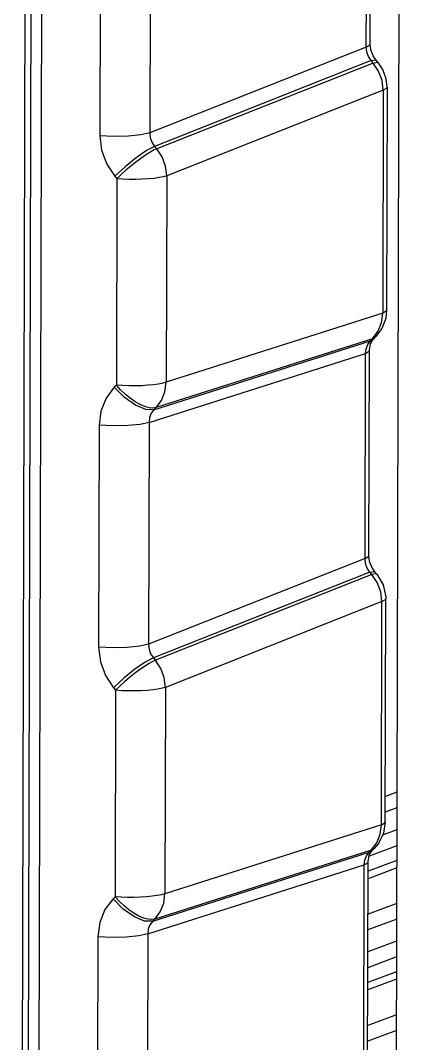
# Model space of a CAD drawing. Extents: x 2468 to 2936, y 274 to 599.
# Drawn here: x 2834.86 to 2842.95, y 462.63 to 484.35 of the extents above; entities that cross this region are included whole.
import ezdxf

# ---------------------------------------------------------------- set-up
doc = ezdxf.new("R2010")
doc.units = 0
doc.header["$LTSCALE"] = 30.734
doc.layers.get('0').update_dxf_attribs({"linetype": 'CONTINUOUS'})

# ---------------------------------------------------------------- blocks, each defined once
blk = doc.blocks.new('A$C3CCE6F4D')
at = {"color": 7, "linetype": 'Continuous'}
for p, q in [((35.321, 8.554), (35.536, 94.572)), ((35.683, 94.179), (35.468, 8.161)), ((35.969, 94.104), (35.754, 8.086)), ((45.436, 85.978), (45.284, 25.155)), ((44.5, 57.158), (44.514, 62.601)), ((44.603, 57.236), (44.617, 62.679)), ((37.445, 60.694), (37.43, 54.804)), ((38.768, 60.773), (38.753, 54.882)), ((44.5, 57.158), (38.753, 54.882)), ((44.622, 57.079), (44.603, 57.236)), ((44.68, 56.927), (44.622, 57.079)), ((44.629, 56.797), (38.882, 54.522)), ((44.683, 56.733), (44.629, 56.797)), ((44.76, 56.808), (44.68, 56.927)), ((44.683, 56.733), (44.79, 56.755)), ((44.815, 56.743), (44.76, 56.808)), ((44.79, 56.755), (44.815, 56.743)), ((44.683, 56.733), (38.936, 54.457)), ((44.95, 56.015), (39.203, 53.74)), ((44.95, 56.015), (44.935, 50.091)), ((45.053, 56.093), (45.038, 50.169)), ((38.882, 54.522), (38.936, 54.457)), ((37.825, 53.726), (37.879, 53.661)), ((37.879, 53.661), (37.866, 48.183)), ((39.203, 53.74), (39.189, 48.262)), ((44.935, 50.091), (39.189, 48.262)), ((45.038, 50.169), (45.014, 49.954)), ((44.914, 49.69), (44.745, 49.464)), ((45.014, 49.954), (44.914, 49.69)), ((44.665, 49.417), (38.919, 47.588)), ((44.61, 49.362), (44.665, 49.417)), ((44.665, 49.417), (44.809, 49.607)), ((44.745, 49.464), (44.665, 49.417)), ((44.69, 49.409), (44.745, 49.464)), ((38.864, 47.533), (44.61, 49.362)), ((44.48, 49.026), (44.494, 49.152)), ((44.494, 49.152), (44.538, 49.266)), ((44.538, 49.266), (44.61, 49.362)), ((44.583, 49.122), (44.613, 49.283)), ((44.61, 49.362), (44.69, 49.409)), ((44.613, 49.283), (44.673, 49.391)), ((44.673, 49.391), (44.69, 49.409)), ((38.734, 47.197), (44.48, 49.026)), ((44.466, 43.583), (44.48, 49.026)), ((44.569, 43.661), (44.583, 49.104)), ((44.583, 49.104), (44.583, 49.122)), ((37.866, 48.183), (37.811, 48.128)), ((38.919, 47.588), (38.864, 47.533)), ((37.411, 47.119), (37.396, 41.229)), ((38.734, 47.197), (38.719, 41.307)), ((44.466, 43.583), (38.719, 41.307)), ((44.588, 43.504), (44.569, 43.661)), ((44.646, 43.352), (44.588, 43.504)), ((44.595, 43.222), (38.848, 40.947)), ((44.65, 43.158), (44.595, 43.222)), ((44.726, 43.233), (44.646, 43.352)), ((44.756, 43.18), (44.65, 43.158)), ((44.781, 43.168), (44.726, 43.233)), ((44.781, 43.168), (44.756, 43.18)), ((44.65, 43.158), (38.902, 40.882)), ((44.916, 42.44), (39.169, 40.165)), ((44.901, 36.516), (44.916, 42.44)), ((45.004, 36.594), (45.019, 42.518)), ((45.018, 42.571), (45.019, 42.518)), ((38.848, 40.947), (38.902, 40.882)), ((37.791, 40.151), (37.845, 40.086)), ((37.845, 40.086), (37.832, 34.608)), ((39.169, 40.165), (39.155, 34.687)), ((45.314, 37.383), (45.006, 37.268)), ((45.313, 36.963), (45.005, 36.848)), ((44.901, 36.516), (39.155, 34.687)), ((44.869, 36.268), (44.901, 36.516)), ((45.004, 36.594), (44.958, 36.295)), ((44.777, 36.035), (44.869, 36.268)), ((44.958, 36.295), (44.824, 36.024)), ((45.312, 36.381), (44.93, 36.238)), ((44.631, 35.842), (38.885, 34.013)), ((45.311, 35.961), (44.575, 35.686)), ((44.576, 35.787), (44.631, 35.842)), ((44.631, 35.842), (44.777, 36.035)), ((44.711, 35.889), (44.631, 35.842)), ((44.656, 35.834), (44.711, 35.889)), ((44.824, 36.024), (44.711, 35.889)), ((38.83, 33.958), (44.576, 35.787)), ((44.446, 35.451), (44.46, 35.576)), ((44.46, 35.576), (44.504, 35.691)), ((44.504, 35.691), (44.576, 35.787)), ((45.31, 35.567), (44.548, 35.283)), ((44.549, 35.547), (44.579, 35.708)), ((44.576, 35.787), (44.656, 35.834)), ((44.579, 35.708), (44.64, 35.816)), ((44.64, 35.816), (44.656, 35.834)), ((38.7, 33.622), (44.446, 35.451)), ((44.432, 30.007), (44.446, 35.451)), ((44.535, 30.085), (44.549, 35.529)), ((45.309, 35.372), (44.548, 35.087)), ((44.549, 35.529), (44.549, 35.547)), ((37.832, 34.608), (37.777, 34.553)), ((45.307, 34.431), (44.546, 34.146)), ((38.885, 34.013), (38.83, 33.958)), ((45.306, 34.011), (44.544, 33.726)), ((37.377, 33.544), (37.362, 27.653)), ((38.7, 33.622), (38.685, 27.732)), ((45.305, 33.429), (44.543, 33.144)), ((45.304, 33.009), (44.542, 32.724)), ((45.303, 32.615), (44.541, 32.33)), ((45.302, 32.419), (44.541, 32.135)), ((45.3, 31.478), (44.538, 31.194)), ((45.299, 31.058), (44.537, 30.774))]:
    blk.add_line(p, q, dxfattribs=at)
for points in [[(44.5, 57.158), (44.601, 57.225), (44.603, 57.236)], [(44.629, 56.797), (44.557, 56.905), (44.514, 57.028), (44.5, 57.158)], [(44.629, 56.797), (44.751, 56.815), (44.76, 56.808)], [(44.95, 56.015), (44.918, 56.272), (44.827, 56.517), (44.683, 56.733)], [(45.053, 56.093), (45.028, 56.317), (44.937, 56.562), (44.815, 56.743)], [(45.053, 56.093), (45.043, 56.069), (44.95, 56.015)], [(38.753, 54.882), (38.519, 54.829), (38.186, 54.795), (37.804, 54.786), (37.43, 54.804)], [(38.753, 54.882), (38.766, 54.753), (38.81, 54.63), (38.882, 54.522)], [(37.43, 54.804), (37.475, 54.418), (37.609, 54.051), (37.825, 53.726)], [(38.881, 54.522), (38.668, 54.409), (38.394, 54.219), (38.098, 53.979), (37.825, 53.726)], [(38.936, 54.457), (38.852, 54.418), (38.751, 54.361), (38.636, 54.288), (38.512, 54.201), (38.382, 54.103), (38.25, 53.997), (38.12, 53.886), (37.995, 53.773), (37.879, 53.661)], [(39.203, 53.74), (39.171, 53.997), (39.08, 54.241), (38.936, 54.457)], [(39.203, 53.74), (39.114, 53.714), (39, 53.691), (38.866, 53.672), (38.715, 53.658), (38.551, 53.648), (38.382, 53.644), (38.21, 53.644), (38.04, 53.65), (37.879, 53.661)], [(44.809, 49.607), (44.902, 49.837), (44.935, 50.091)], [(45.038, 50.169), (45.028, 50.144), (44.935, 50.091)], [(44.48, 49.026), (44.581, 49.093), (44.583, 49.104)], [(37.811, 48.128), (37.594, 47.841), (37.458, 47.497), (37.411, 47.119)], [(38.864, 47.533), (38.651, 47.536), (38.377, 47.649), (38.082, 47.857), (37.811, 48.128)], [(39.189, 48.262), (39.1, 48.236), (38.986, 48.214), (38.852, 48.195), (38.701, 48.18), (38.538, 48.17), (38.368, 48.166), (38.196, 48.167), (38.027, 48.173), (37.866, 48.183)], [(38.919, 47.588), (38.834, 47.575), (38.734, 47.585), (38.619, 47.617), (38.496, 47.671), (38.366, 47.744), (38.235, 47.835), (38.105, 47.94), (37.98, 48.058), (37.866, 48.183)], [(38.919, 47.588), (39.064, 47.78), (39.156, 48.01), (39.189, 48.262)], [(38.864, 47.533), (38.792, 47.437), (38.748, 47.323), (38.734, 47.197)], [(38.734, 47.197), (38.5, 47.144), (38.167, 47.11), (37.785, 47.101), (37.411, 47.119)], [(44.466, 43.583), (44.567, 43.65), (44.569, 43.661)], [(44.595, 43.222), (44.523, 43.33), (44.48, 43.453), (44.466, 43.583)], [(44.595, 43.222), (44.717, 43.24), (44.726, 43.233)], [(44.916, 42.44), (44.883, 42.7), (44.791, 42.946), (44.65, 43.158)], [(44.781, 43.168), (44.949, 42.889), (45.018, 42.571)], [(44.916, 42.44), (45.009, 42.494), (45.019, 42.518)], [(38.719, 41.307), (38.485, 41.254), (38.152, 41.22), (37.77, 41.211), (37.396, 41.229)], [(38.719, 41.307), (38.733, 41.178), (38.776, 41.055), (38.848, 40.947)], [(37.396, 41.229), (37.441, 40.843), (37.575, 40.476), (37.791, 40.151)], [(38.848, 40.947), (38.634, 40.834), (38.36, 40.644), (38.064, 40.404), (37.791, 40.151)], [(38.902, 40.882), (38.818, 40.843), (38.717, 40.786), (38.602, 40.713), (38.478, 40.626), (38.348, 40.528), (38.216, 40.422), (38.086, 40.311), (37.961, 40.198), (37.845, 40.086)], [(39.169, 40.165), (39.137, 40.422), (39.046, 40.666), (38.902, 40.882)], [(39.169, 40.165), (39.08, 40.139), (38.966, 40.116), (38.832, 40.097), (38.681, 40.083), (38.517, 40.073), (38.348, 40.069), (38.176, 40.069), (38.006, 40.075), (37.845, 40.086)], [(44.901, 36.516), (44.994, 36.569), (45.004, 36.594)], [(44.446, 35.451), (44.547, 35.518), (44.549, 35.529)], [(37.777, 34.553), (37.56, 34.266), (37.424, 33.922), (37.377, 33.544)], [(38.83, 33.958), (38.617, 33.961), (38.343, 34.074), (38.049, 34.282), (37.777, 34.553)], [(39.155, 34.687), (39.066, 34.661), (38.953, 34.638), (38.818, 34.619), (38.667, 34.605), (38.504, 34.595), (38.334, 34.591), (38.162, 34.591), (37.993, 34.597), (37.832, 34.608)], [(38.885, 34.013), (38.801, 34), (38.7, 34.01), (38.586, 34.042), (38.462, 34.095), (38.332, 34.169), (38.201, 34.259), (38.071, 34.365), (37.947, 34.483), (37.832, 34.608)], [(38.885, 34.013), (39.03, 34.205), (39.122, 34.434), (39.155, 34.687)], [(38.83, 33.958), (38.758, 33.862), (38.714, 33.748), (38.7, 33.622)], [(38.7, 33.622), (38.466, 33.569), (38.133, 33.535), (37.751, 33.526), (37.377, 33.544)]]:
    blk.add_lwpolyline(points, dxfattribs=at)

msp = doc.modelspace()

# ---------------------------------------------------------------- block references
at = {"xscale": 0.8, "yscale": 0.8, "zscale": 0.8}
msp.add_blockref('A$C3CCE6F4D', (2806.602, 438.058), dxfattribs=at)

doc.saveas('drawing.dxf')
